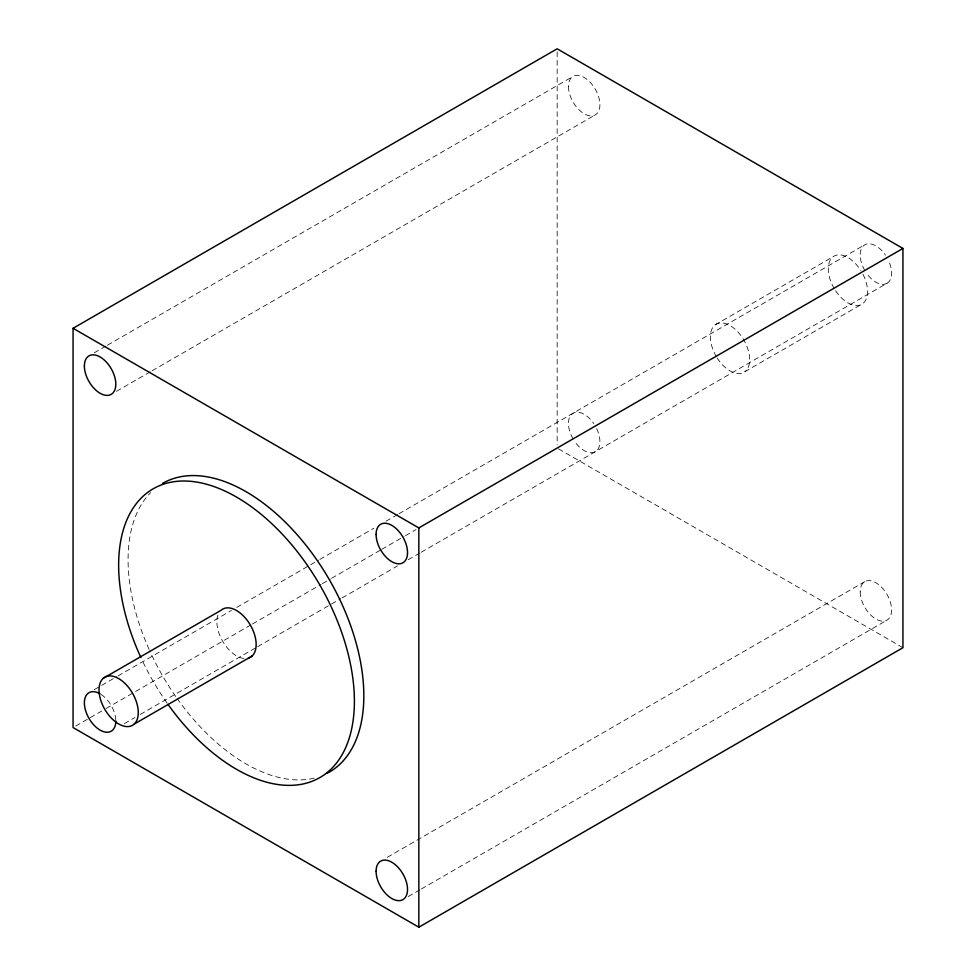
<?xml version="1.0" encoding="UTF-8"?>
<svg xmlns="http://www.w3.org/2000/svg" width="976" height="976" viewBox="0 0 976 976"><rect width="100%" height="100%" fill="white"/><g stroke="black" fill="none" stroke-linecap="round" stroke-linejoin="round"><path stroke-width="0.73" stroke-dasharray="4.88 3.66" d="M94.257 352.812L106.128 345.968M107.445 345.199L573.071 76.372M116.486 391.315L150.78 371.514M152.097 370.758L595.299 114.875M716.396 356.691A27.779 16.043 60 0 1 715.225 324.801L833.101 256.749M94.257 689.666L116.681 676.71M117.998 675.953L231.446 610.464M236.717 607.414L318.493 560.2M319.823 559.431L373.893 528.211M385.971 521.233L397.842 514.389M398.964 513.742L864.785 244.793M75.701 726.046L88.889 718.421M90.207 717.665L104.725 709.284M106.042 708.527L251.137 624.75M252.455 623.993L321.043 584.392M322.361 583.636L330.278 579.061M331.596 578.304L380.408 550.122M381.726 549.366L404.149 536.422M405.467 535.653L416.02 529.565M124.403 723.594L134.956 717.494M140.227 714.456L256.31 647.442M257.627 646.673L330.169 604.791M331.498 604.022L340.722 598.691M342.039 597.934L397.439 565.946M408.2 559.736L420.07 552.88M421.193 552.245L887.013 283.296A22.228 12.834 60 0 0 888.367 260.189M717.153 357.924A27.779 16.043 60 0 0 744.871 371.71L862.747 303.646M387.289 857.318L864.785 581.635M408.2 896.578L420.07 889.722M421.388 888.965L887.013 620.138M558.479 448.838L902.934 647.71M557.162 51.85L557.162 445.032M314.235 778.116A166.713 96.246 60 0 1 176.534 697.669M175.668 696.437A166.713 96.246 60 0 1 149.718 650.797M149.108 649.43A166.713 96.246 60 0 1 150.646 492.612M101.126 694.436A22.228 12.834 60 0 1 115.815 721.032M167.103 703.11A166.713 96.246 60 0 1 141.544 658.971M243.963 658.471A27.779 16.043 60 0 1 223.04 641.891A27.779 16.043 60 0 1 217.953 615.087M862.991 274.329A27.779 16.043 60 0 1 861.686 304.329A27.779 16.043 60 0 1 835.029 289.86M834.273 288.628A27.779 16.043 60 0 1 833.443 256.505A27.779 16.043 60 0 1 860.82 270.535M742.943 338.587A27.779 16.043 60 0 1 744.871 371.71M715.225 324.801A27.779 16.043 60 0 1 742.163 337.379M596.665 428.623A22.228 12.834 60 0 1 595.299 451.717A22.228 12.834 60 0 1 574.62 441.347M573.071 438.883A22.228 12.834 60 0 1 572.375 413.678A22.228 12.834 60 0 1 593.762 423.596M887.013 283.296A22.228 12.834 60 0 1 866.334 272.914M864.785 270.462A22.228 12.834 60 0 1 864.089 245.257A22.228 12.834 60 0 1 885.476 255.163M568.471 86.547A22.228 12.834 60 0 0 592.054 115.876A22.228 12.834 60 0 0 592.054 84.448A22.228 12.834 60 0 0 568.471 86.547M860.185 591.81A22.228 12.834 60 0 0 883.768 621.139A22.228 12.834 60 0 0 883.768 589.711A22.228 12.834 60 0 0 860.185 591.81"/><path stroke-width="1.46" d="M73.066 328.29L557.162 48.8L902.934 248.441L902.934 647.71L418.838 927.2L73.066 727.559L73.066 328.29L418.838 527.918L902.934 248.441M103.102 678.393L220.991 610.342A27.779 16.043 60 0 1 250.466 625.262A27.779 16.043 60 0 1 248.416 658.105M134.176 724.094L252.064 656.043M418.838 527.918L418.838 927.2M162.431 483.474A166.713 96.246 60 0 1 330.4 581.537A166.713 96.246 60 0 1 326.899 773.431M115.815 721.032A22.228 12.834 60 0 1 100.101 730.109A22.228 12.834 60 0 1 84.375 702.879A22.228 12.834 60 0 1 100.101 693.802M140.91 657.604A166.713 96.246 60 0 1 211.987 485.889A166.713 96.246 60 0 1 351.921 727.596A166.713 96.246 60 0 1 167.97 704.343M84.375 366.037A22.228 12.834 60 0 0 107.958 395.365A22.228 12.834 60 0 0 107.958 363.938A22.228 12.834 60 0 0 84.375 366.037M376.089 534.458A22.228 12.834 60 0 0 399.672 563.786A22.228 12.834 60 0 0 399.672 532.347A22.228 12.834 60 0 0 376.089 534.458M376.089 871.3A22.228 12.834 60 0 0 399.672 900.628A22.228 12.834 60 0 0 399.672 869.201A22.228 12.834 60 0 0 376.089 871.3M99.162 692.875A27.779 16.043 60 0 0 130.54 726.168A27.779 16.043 60 0 0 126.233 684.713A27.779 16.043 60 0 0 99.162 692.875"/></g></svg>
